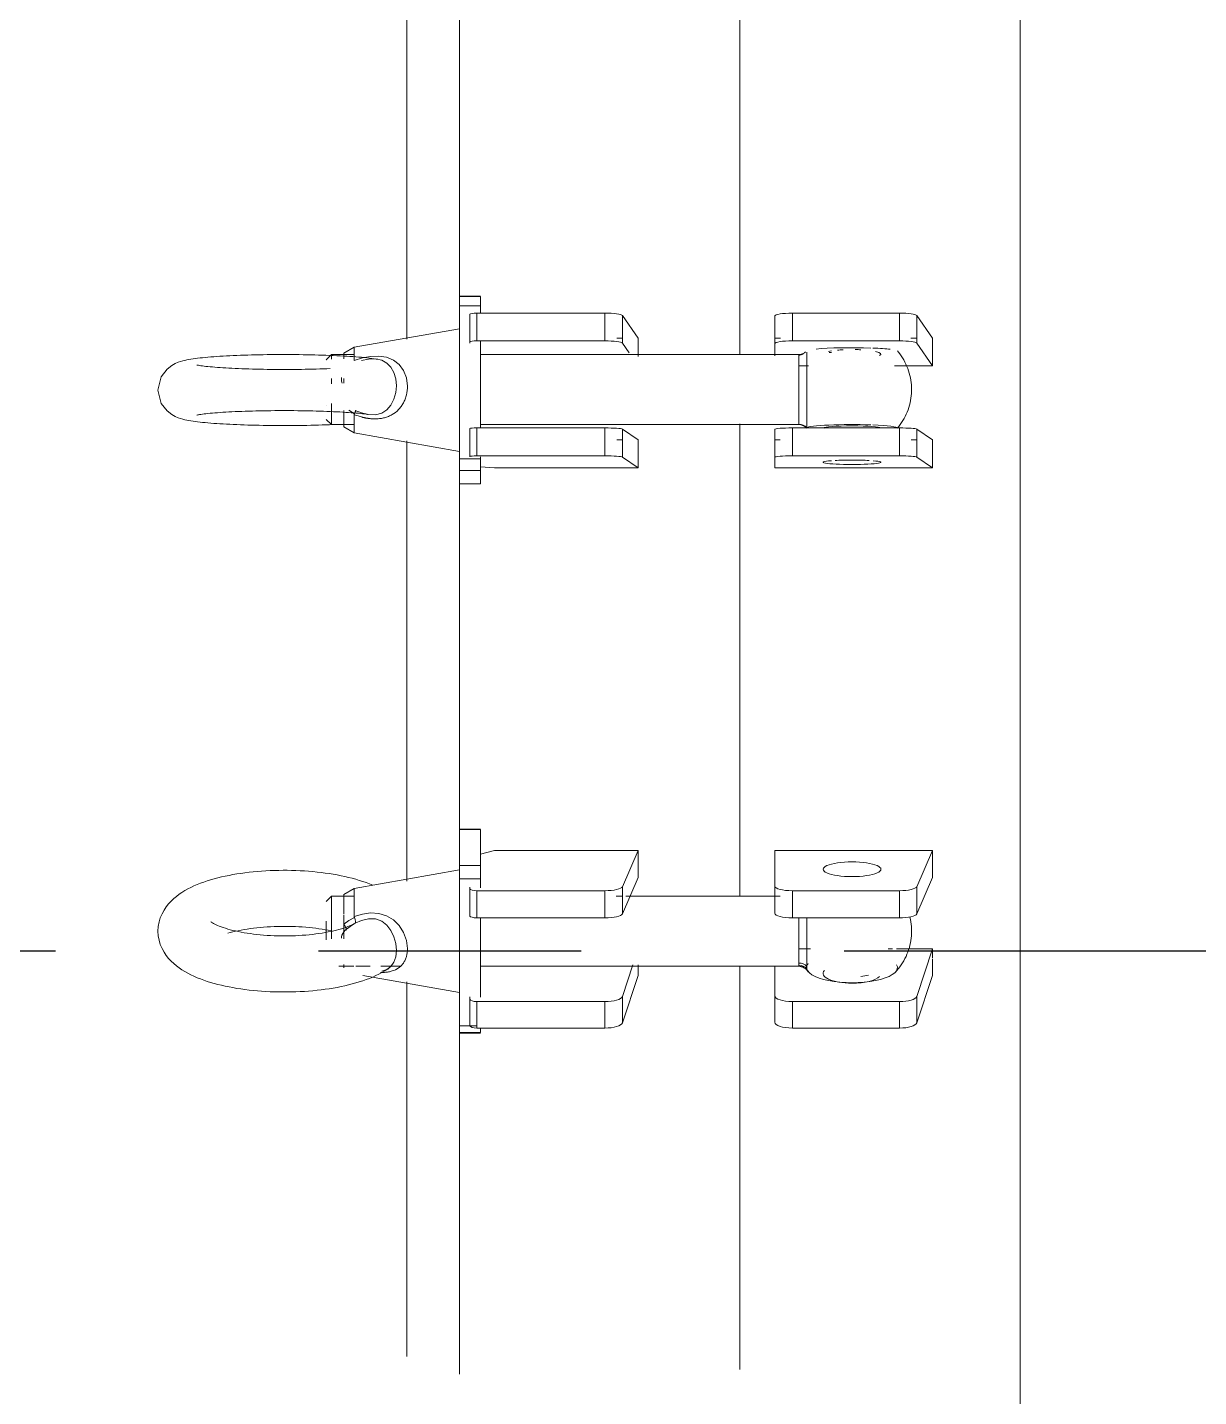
# Model space of a CAD drawing. Extents: x -181672 to 290600, y -29000 to 395522.
# Drawn here: x -6477.8 to -6143.7, y 37372.8 to 37763.5 of the extents above; entities that cross this region are included whole.
import ezdxf

# ---------------------------------------------------------------- set-up
doc = ezdxf.new("R2010")
doc.units = 0
doc.header["$LTSCALE"] = 10
doc.linetypes.add('XFM7P20PCW$0$XFA-CCL-100$0$CENTER', pattern=[2, 1.25, -0.25, 0.25, -0.25])
doc.layers.add('XFM7P20PCW$0$CCL', color=252, linetype='XFM7P20PCW$0$XFA-CCL-100$0$CENTER')
doc.layers.add('XFM7P20PCW$0$SH-TEXT', color=252, linetype='Continuous')
doc.layers.add('XFM7P20PCW$0$M-EQPM-2', color=252, linetype='Continuous', lineweight=9)
doc.layers.add('XFM7P20PCW$0$M-EQPM-3', color=252, linetype='Continuous', lineweight=9)
doc.styles.add('XFM7P20PCW$0$aa-txt', font='isocp.shx', dxfattribs={"bigfont": 'chineset'})
doc.dimstyles.new('XFM7P20PCW$0$adim-5', dxfattribs={"dimscale": 10, "dimtxt": 0.25, "dimasz": 0.25, "dimexe": 0.1, "dimexo": 0.5, "dimgap": 0.15, "dimtad": 0, "dimdec": 4, "dimlfac": 5, "dimdsep": 46, "dimtxsty": 'XFM7P20PCW$0$aa-txt', "dimcen": 2.5, "dimclrd": 3, "dimclre": 3, "dimclrt": 256, "dimadec": 0, "dimazin": 0, "dimtfac": 1, "dimtdec": 4, "dimtmove": 0, "dimatfit": 3, "dimfxl": 1, "dimtolj": 1, "dimtzin": 0, "dimarcsym": 0})

# ---------------------------------------------------------------- blocks, each defined once
blk = doc.blocks.new('XFM7P20PCW$0$A$C33a3deab')
at = {"layer": 'XFM7P20PCW$0$M-EQPM-2'}
for p, q in [((432.72, 1582.92), (427.43, 1552.92)), ((434.45, 1585.92), (432.72, 1582.92)), ((432.72, 1582.92), (436.46, 1582.92)), ((434.87, 1585.92), (434.45, 1585.92)), ((434.45, 1585.92), (436, 1585.92)), ((450.7, 1584.45), (451.73, 1582.88)), ((455.4, 1585.92), (450.76, 1585.92)), ((457.13, 1582.92), (451.96, 1582.92)), ((454.94, 1582.92), (456.11, 1582.92)), ((455.02, 1585.92), (455.4, 1585.92)), ((457.14, 1582.92), (455.4, 1585.92)), ((462.43, 1552.92), (457.14, 1582.92)), ((587.11, 1582.92), (581.82, 1552.92)), ((588.85, 1585.92), (587.11, 1582.92)), ((587.13, 1582.92), (595.15, 1582.92)), ((589.27, 1585.92), (588.85, 1585.92)), ((588.85, 1585.92), (594.4, 1585.92)), ((594.63, 1585.92), (597.38, 1585.92)), ((597.25, 1582.98), (597.08, 1582.65)), ((609.8, 1585.92), (608.87, 1585.92)), ((609.42, 1585.92), (609.8, 1585.92)), ((616.82, 1552.92), (611.96, 1580.5)), ((430.36, 1567.92), (312.73, 1567.92)), ((312.73, 1567.92), (430.36, 1567.92)), ((413.43, 1567.92), (341.81, 1567.92)), ((413.43, 1567.92), (341.82, 1567.92)), ((430.37, 1567.92), (413.98, 1567.92)), ((430.38, 1567.92), (413.99, 1567.92)), ((490, 1567.92), (459.44, 1567.92)), ((490, 1567.92), (459.44, 1567.92)), ((490, 1567.92), (459.44, 1567.92)), ((459.44, 1567.92), (490, 1567.92)), ((585.01, 1567.92), (490, 1567.92)), ((585.02, 1567.92), (490, 1567.92)), ((490, 1567.92), (585.03, 1567.92)), ((522.24, 1567.92), (490, 1567.92)), ((585.03, 1567.92), (523.28, 1567.92)), ((702.65, 1567.92), (613.83, 1567.92)), ((702.66, 1567.92), (613.84, 1567.92)), ((613.87, 1567.92), (720.74, 1567.92)), ((720.74, 1567.92), (613.87, 1567.92)), ((307.49, 1552.92), (435.17, 1552.92)), ((435.18, 1552.92), (307.51, 1552.92)), ((418.18, 1552.92), (418.18, 1546.92)), ((418.2, 1546.92), (418.2, 1552.92)), ((418.2, 1552.92), (421.96, 1552.92)), ((418.2, 1552.92), (420.85, 1552.92)), ((464.58, 1552.92), (420.85, 1552.92)), ((420.85, 1552.92), (420.85, 1546.92)), ((425.28, 1552.92), (422.53, 1552.92)), ((425.28, 1552.92), (435.19, 1552.92)), ((430.77, 1552.92), (443.6, 1552.92)), ((435.18, 1552.92), (431.23, 1552.92)), ((435.31, 1552.92), (436.6, 1552.92)), ((436.73, 1552.92), (438.7, 1552.92)), ((438.75, 1552.92), (440.83, 1552.92)), ((441.65, 1552.92), (443.76, 1552.92)), ((443.6, 1552.92), (449.24, 1552.92)), ((443.76, 1552.92), (449.14, 1552.92)), ((450.11, 1552.92), (454.71, 1552.92)), ((451.05, 1552.92), (458.62, 1552.92)), ((454.19, 1552.92), (490, 1552.92)), ((490, 1552.92), (454.19, 1552.92)), ((454.2, 1552.92), (469.01, 1552.92)), ((459.09, 1552.92), (455.06, 1552.92)), ((464.58, 1546.92), (464.58, 1552.92)), ((464.58, 1552.92), (467.89, 1552.92)), ((471.66, 1552.92), (467.89, 1552.92)), ((467.89, 1552.92), (467.89, 1546.92)), ((470.45, 1552.92), (469.01, 1552.92)), ((471.66, 1546.92), (471.66, 1552.92)), ((471.67, 1546.92), (471.67, 1552.92)), ((589.62, 1552.92), (490, 1552.92)), ((522.24, 1552.92), (490, 1552.92)), ((588.49, 1552.92), (523.28, 1552.92)), ((570.23, 1552.92), (570.23, 1546.92)), ((570.3, 1552.92), (570.36, 1552.92)), ((580.6, 1552.92), (570.36, 1552.92)), ((570.36, 1552.92), (570.36, 1546.92)), ((572.32, 1552.92), (571.01, 1552.92)), ((572.32, 1552.92), (589.61, 1552.92)), ((580.6, 1546.92), (580.6, 1552.92)), ((580.6, 1552.92), (584.37, 1552.92)), ((581.87, 1552.92), (583.99, 1552.92)), ((626.33, 1552.92), (584.37, 1552.92)), ((584.37, 1552.92), (584.37, 1546.92)), ((585, 1552.92), (594, 1552.92)), ((588.51, 1552.92), (585.81, 1552.92)), ((590.47, 1552.92), (594.4, 1552.92)), ((594.4, 1552.92), (605.17, 1552.92)), ((594.77, 1552.92), (597.05, 1552.92)), ((597.06, 1552.92), (599.45, 1552.92)), ((600.34, 1552.92), (602.49, 1552.92)), ((602.71, 1552.92), (606.74, 1552.92)), ((605.17, 1552.92), (611.56, 1552.92)), ((609.02, 1552.92), (614.28, 1552.92)), ((725.71, 1552.92), (609.03, 1552.92)), ((725.74, 1552.92), (609.05, 1552.92)), ((612.45, 1552.92), (609.69, 1552.92)), ((613.65, 1552.92), (612.48, 1552.92)), ((617.21, 1552.92), (614.28, 1552.92)), ((618.04, 1552.92), (628.28, 1552.92)), ((626.33, 1547.92), (626.33, 1552.92)), ((626.33, 1552.92), (628.28, 1552.92)), ((628.28, 1552.92), (628.28, 1546.92)), ((628.42, 1546.92), (628.42, 1552.92)), ((422.98, 1547.92), (430.88, 1547.92)), ((422.98, 1547.92), (422.98, 1511.4)), ((431.19, 1549.92), (423.29, 1549.92)), ((423.61, 1549.92), (423.29, 1549.92)), ((423.29, 1549.92), (431.19, 1549.92)), ((430.88, 1511.4), (430.88, 1547.92)), ((431.19, 1549.92), (431.51, 1549.92)), ((455.74, 1547.92), (463.71, 1547.92)), ((455.74, 1547.92), (455.74, 1511.4)), ((463.87, 1549.92), (455.89, 1549.92)), ((456.04, 1549.92), (455.89, 1549.92)), ((455.89, 1549.92), (463.87, 1549.92)), ((463.71, 1511.4), (463.71, 1547.92)), ((463.87, 1549.92), (464.02, 1549.92)), ((586.76, 1549.92), (587.27, 1549.92)), ((595.01, 1549.92), (587.27, 1549.92)), ((587.27, 1549.92), (595.01, 1549.92)), ((587.78, 1547.92), (595.52, 1547.92)), ((587.78, 1547.92), (587.78, 1511.4)), ((595.01, 1549.92), (594.5, 1549.92)), ((595.52, 1511.4), (595.52, 1547.92)), ((618.1, 1549.92), (618.77, 1549.92)), ((626.31, 1549.92), (618.77, 1549.92)), ((618.77, 1549.92), (626.31, 1549.92)), ((619.44, 1547.92), (626.98, 1547.92)), ((619.44, 1547.92), (619.44, 1511.4)), ((626.31, 1549.92), (625.64, 1549.92)), ((626.98, 1511.4), (626.98, 1547.92)), ((421.96, 1546.92), (418.2, 1546.92)), ((420.85, 1546.92), (418.2, 1546.92)), ((420.85, 1546.92), (422.98, 1546.92)), ((430.88, 1546.92), (455.74, 1546.92)), ((435.19, 1546.92), (431.51, 1546.92)), ((431.51, 1546.92), (435.19, 1546.92)), ((431.51, 1546.92), (434.04, 1546.92)), ((436.56, 1546.92), (435.31, 1546.92)), ((438.7, 1546.92), (436.73, 1546.92)), ((440.88, 1546.92), (438.79, 1546.92)), ((443.76, 1546.92), (441.64, 1546.92)), ((449.14, 1546.92), (443.76, 1546.92)), ((454.71, 1546.92), (450.11, 1546.92)), ((455.74, 1546.92), (454.18, 1546.92)), ((469.01, 1546.92), (464.02, 1546.92)), ((464.02, 1546.92), (466.83, 1546.92)), ((464.02, 1546.92), (466.83, 1546.92)), ((467.89, 1546.92), (464.58, 1546.92)), ((466.83, 1546.92), (467.13, 1542.92)), ((467.89, 1546.92), (471.66, 1546.92)), ((469.01, 1546.92), (470.45, 1546.92)), ((570.36, 1546.92), (570.3, 1546.92)), ((570.36, 1546.92), (580.6, 1546.92)), ((571.01, 1546.92), (572.32, 1546.92)), ((586.76, 1546.92), (572.32, 1546.92)), ((576.3, 1542.92), (577.32, 1546.92)), ((577.32, 1546.92), (585.06, 1546.92)), ((577.32, 1546.92), (586.76, 1546.92)), ((584.37, 1546.92), (580.6, 1546.92)), ((584.37, 1546.92), (586.92, 1546.92)), ((586.76, 1546.92), (585.06, 1546.92)), ((597.06, 1546.92), (595.49, 1546.92)), ((595.52, 1546.92), (618.13, 1546.92)), ((599.5, 1546.92), (597.1, 1546.92)), ((602.49, 1546.92), (600.34, 1546.92)), ((606.74, 1546.92), (602.71, 1546.92)), ((614.28, 1546.92), (609.02, 1546.92)), ((609.02, 1546.92), (613.27, 1546.92)), ((609.02, 1546.92), (618.1, 1546.92)), ((618.1, 1546.92), (613.27, 1546.92)), ((614.28, 1546.92), (617.21, 1546.92)), ((628.28, 1546.92), (626.98, 1546.92)), ((628.28, 1546.92), (627.64, 1546.92)), ((467.13, 1542.92), (467.13, 1501.92)), ((576.3, 1501.92), (576.3, 1542.92)), ((422.98, 1511.4), (430.88, 1511.4)), ((455.74, 1511.4), (463.71, 1511.4)), ((587.78, 1511.4), (595.52, 1511.4)), ((619.44, 1511.4), (626.98, 1511.4)), ((423.68, 1506.43), (430.1, 1501.92)), ((431.58, 1506.43), (423.68, 1506.43)), ((430.1, 1506.43), (430.1, 1508.06)), ((434.3, 1504.52), (431.58, 1506.43)), ((456.07, 1506.43), (459.16, 1501.92)), ((464.05, 1506.43), (456.07, 1506.43)), ((459.16, 1506.43), (459.16, 1508.06)), ((467.13, 1501.92), (464.05, 1506.43)), ((586.65, 1506.43), (576.3, 1501.92)), ((584.04, 1501.92), (594.38, 1506.43)), ((594.38, 1506.43), (586.65, 1506.43)), ((617.95, 1506.43), (608.9, 1503.42)), ((611.94, 1501.92), (625.49, 1506.43)), ((625.49, 1506.43), (617.95, 1506.43)), ((430.1, 1501.92), (435.31, 1501.92)), ((459.16, 1501.92), (467.13, 1501.92)), ((576.3, 1501.92), (584.04, 1501.92)), ((608.9, 1501.92), (611.94, 1501.92)), ((307.81, 1472.92), (434.8, 1472.92)), ((434.8, 1472.92), (307.81, 1472.92)), ((434.8, 1472.92), (341.8, 1472.92)), ((341.8, 1472.92), (434.8, 1472.92)), ((490, 1472.92), (454.6, 1472.92)), ((454.6, 1472.92), (490, 1472.92)), ((490, 1472.92), (454.6, 1472.92)), ((454.6, 1472.92), (490, 1472.92)), ((490, 1472.92), (557.92, 1472.92)), ((589.37, 1472.92), (490, 1472.92)), ((490, 1472.92), (589.37, 1472.92)), ((557.92, 1472.92), (490, 1472.92)), ((558.32, 1472.92), (589.37, 1472.92)), ((589.37, 1472.92), (558.32, 1472.92)), ((609.35, 1472.92), (724.42, 1472.92)), ((724.42, 1472.92), (609.35, 1472.92)), ((609.35, 1472.92), (724.42, 1472.92)), ((724.42, 1472.92), (609.35, 1472.92)), ((431.67, 1462.92), (423.77, 1462.92)), ((430.1, 1462.92), (423.77, 1462.92)), ((423.77, 1462.92), (431.67, 1462.92)), ((430.1, 1461.35), (430.1, 1462.92)), ((430.1, 1462.92), (434.81, 1462.92)), ((431.67, 1462.92), (435.17, 1462.92)), ((464.09, 1462.92), (456.12, 1462.92)), ((459.16, 1462.92), (456.12, 1462.92)), ((456.12, 1462.92), (464.09, 1462.92)), ((459.16, 1461.46), (459.16, 1462.92)), ((459.16, 1462.92), (467.13, 1462.92)), ((464.09, 1462.92), (467.13, 1462.92)), ((467.13, 1462.92), (467.13, 1417.92)), ((576.3, 1417.92), (576.3, 1462.92)), ((576.3, 1462.92), (584.04, 1462.92)), ((576.3, 1462.92), (586.51, 1462.92)), ((590.32, 1462.92), (584.04, 1462.92)), ((594.24, 1462.92), (586.51, 1462.92)), ((586.51, 1462.92), (594.24, 1462.92)), ((594.24, 1462.92), (590.4, 1462.92)), ((609.35, 1462.92), (611.94, 1462.92)), ((609.35, 1462.92), (617.77, 1462.92)), ((625.31, 1462.92), (611.94, 1462.92)), ((625.31, 1462.92), (617.77, 1462.92)), ((617.77, 1462.92), (625.31, 1462.92)), ((430.88, 1457.92), (422.98, 1457.92)), ((422.98, 1457.92), (422.98, 1427.4)), ((430.88, 1427.4), (430.88, 1457.92)), ((463.71, 1457.92), (455.74, 1457.92)), ((455.74, 1457.92), (455.74, 1427.4)), ((463.71, 1427.4), (463.71, 1457.92)), ((595.52, 1457.92), (587.78, 1457.92)), ((587.78, 1457.92), (587.78, 1427.4)), ((595.52, 1427.4), (595.52, 1457.92)), ((626.98, 1457.92), (619.44, 1457.92)), ((619.44, 1457.92), (619.44, 1427.4)), ((626.98, 1427.4), (626.98, 1457.92)), ((438, 1456.12), (438, 1453.38)), ((604.4, 1452.76), (604.4, 1456.12)), ((604.4, 1429.41), (604.4, 1430.6)), ((422.98, 1427.4), (430.88, 1427.4)), ((438, 1428.8), (438, 1417.92)), ((455.74, 1427.4), (463.71, 1427.4)), ((587.78, 1427.4), (595.52, 1427.4)), ((604.4, 1417.92), (604.4, 1428.21)), ((619.44, 1427.4), (626.98, 1427.4)), ((431.58, 1422.43), (423.68, 1422.43)), ((423.68, 1422.43), (430.1, 1417.92)), ((430.1, 1422.43), (430.1, 1424.16)), ((438, 1417.92), (431.58, 1422.43)), ((464.05, 1422.43), (456.07, 1422.43)), ((456.07, 1422.43), (459.16, 1417.92)), ((459.16, 1422.43), (459.16, 1424.06)), ((467.13, 1417.92), (464.05, 1422.43)), ((586.65, 1422.43), (576.3, 1417.92)), ((584.04, 1417.92), (594.38, 1422.43)), ((594.38, 1422.43), (586.65, 1422.43)), ((617.95, 1422.43), (604.4, 1417.92)), ((611.94, 1417.92), (625.49, 1422.43)), ((625.49, 1422.43), (617.95, 1422.43)), ((438, 1417.92), (430.1, 1417.92)), ((467.13, 1417.92), (459.16, 1417.92)), ((584.04, 1417.92), (576.3, 1417.92)), ((607.06, 1417.92), (604.4, 1417.92)), ((611.94, 1417.92), (607.33, 1417.92)), ((136.6, 1392.92), (490, 1392.92)), ((490, 1392.92), (161.42, 1392.92)), ((161.42, 1392.92), (490, 1392.92)), ((490, 1392.92), (341.8, 1392.92)), ((490, 1392.92), (557.92, 1392.92)), ((843.4, 1392.92), (490, 1392.92)), ((490, 1392.92), (818.58, 1392.92)), ((818.58, 1392.92), (490, 1392.92)), ((558.32, 1392.92), (842.58, 1392.92))]:
    blk.add_line(p, q, dxfattribs=at)
at = {"layer": 'XFM7P20PCW$0$M-EQPM-2', "flags": 128}
for points in [[(444.93, 1638.92), (441.11, 1637.98), (438.95, 1636.33), (437.9, 1634.98), (437.35, 1633.97), (437.01, 1633.17), (436.78, 1632.49), (436.6, 1631.87), (436.46, 1631.29), (436.34, 1630.71), (436.22, 1630.13), (436.12, 1629.53), (436.03, 1628.91), (435.94, 1628.27), (435.85, 1627.61), (435.77, 1626.91), (435.7, 1626.19), (435.62, 1625.44), (435.55, 1624.66), (435.49, 1623.85), (435.42, 1623.02), (435.36, 1622.15), (435.3, 1621.26), (435.25, 1620.35), (435.2, 1619.41), (435.15, 1618.44), (435.1, 1617.45), (435.06, 1616.44), (435.02, 1615.41), (434.98, 1614.37), (434.95, 1613.3), (434.92, 1612.22), (434.89, 1611.13), (434.87, 1610.03), (434.85, 1608.91), (434.83, 1607.79), (434.82, 1606.65), (434.81, 1605.52), (434.8, 1604.37), (434.8, 1603.23), (434.8, 1602.09), (434.8, 1600.94), (434.81, 1599.8), (434.82, 1598.67), (434.84, 1597.54), (434.86, 1596.42), (434.88, 1595.31), (434.9, 1594.21), (434.93, 1593.12), (434.96, 1592.05), (435, 1590.99), (435.04, 1589.95), (435.08, 1588.93), (435.12, 1587.93), (435.17, 1586.96), (435.22, 1586), (435.27, 1585.07), (435.33, 1584.17), (435.39, 1583.29), (435.45, 1582.44), (435.52, 1581.61), (435.59, 1580.82), (435.66, 1580.05), (435.73, 1579.32), (435.81, 1578.61), (435.89, 1577.93), (435.98, 1577.27), (436.07, 1576.64), (436.14, 1576.18)], [(444.93, 1638.92), (448.74, 1637.98), (450.9, 1636.33), (451.95, 1634.98), (452.5, 1633.97), (452.84, 1633.17), (453.07, 1632.49), (453.25, 1631.87), (453.39, 1631.29), (453.52, 1630.71), (453.63, 1630.13), (453.73, 1629.53), (453.83, 1628.91), (453.91, 1628.27), (454, 1627.61), (454.08, 1626.91), (454.16, 1626.19), (454.23, 1625.44), (454.3, 1624.66), (454.37, 1623.85), (454.43, 1623.02), (454.49, 1622.15), (454.55, 1621.26), (454.61, 1620.35), (454.66, 1619.41), (454.71, 1618.44), (454.75, 1617.45), (454.8, 1616.44), (454.84, 1615.41), (454.87, 1614.37), (454.91, 1613.3), (454.94, 1612.22), (454.96, 1611.13), (454.99, 1610.03), (455.01, 1608.91), (455.02, 1607.79), (455.04, 1606.65), (455.05, 1605.52), (455.05, 1604.37), (455.05, 1603.23), (455.05, 1602.09), (455.05, 1600.94), (455.04, 1599.8), (455.03, 1598.67), (455.02, 1597.54), (455, 1596.42), (454.98, 1595.31), (454.95, 1594.21), (454.92, 1593.12), (454.89, 1592.05), (454.86, 1590.99), (454.82, 1589.95), (454.78, 1588.93)], [(599.32, 1638.92), (598, 1638.84), (596.71, 1638.61), (595.49, 1638.25), (594.35, 1637.77), (593.32, 1637.2), (592.37, 1636.57), (591.52, 1635.9), (590.75, 1635.18), (590.05, 1634.44), (589.4, 1633.67), (588.81, 1632.89), (588.27, 1632.08), (587.76, 1631.25), (587.29, 1630.41), (586.85, 1629.54), (586.44, 1628.66), (586.05, 1627.75), (585.68, 1626.82), (585.33, 1625.87), (585, 1624.9), (584.69, 1623.91), (584.4, 1622.89), (584.12, 1621.86), (583.87, 1620.8), (583.63, 1619.73), (583.4, 1618.64), (583.19, 1617.53), (583, 1616.4), (582.83, 1615.26), (582.67, 1614.1), (582.52, 1612.93), (582.4, 1611.75), (582.29, 1610.55), (582.19, 1609.35), (582.11, 1608.14), (582.05, 1606.92), (582.01, 1605.7), (581.98, 1604.48), (581.96, 1603.25), (581.97, 1602.03), (581.99, 1600.8), (582.03, 1599.58), (582.08, 1598.36), (582.15, 1597.14), (582.23, 1595.94), (582.34, 1594.74), (582.45, 1593.55), (582.59, 1592.37), (582.74, 1591.21), (582.91, 1590.06), (583.09, 1588.92), (583.29, 1587.8), (583.5, 1586.7), (583.73, 1585.62), (583.98, 1584.55), (584.25, 1583.51), (584.53, 1582.48), (584.83, 1581.48), (585.15, 1580.49), (585.49, 1579.53), (585.84, 1578.59), (586.22, 1577.67)], [(599.32, 1638.92), (600.65, 1638.84), (601.94, 1638.61), (603.16, 1638.25), (604.29, 1637.77), (605.33, 1637.2), (606.27, 1636.57), (607.13, 1635.9), (607.9, 1635.18), (608.6, 1634.44), (609.24, 1633.67), (609.83, 1632.89), (610.38, 1632.08), (610.88, 1631.25), (611.35, 1630.41), (611.8, 1629.54), (612.21, 1628.66), (612.6, 1627.75), (612.97, 1626.82), (613.32, 1625.87), (613.65, 1624.9), (613.96, 1623.91), (614.25, 1622.89), (614.52, 1621.86), (614.78, 1620.8), (615.02, 1619.73), (615.25, 1618.64), (615.45, 1617.53), (615.65, 1616.4), (615.82, 1615.26), (615.98, 1614.1), (616.12, 1612.93), (616.25, 1611.75), (616.36, 1610.55), (616.46, 1609.35), (616.53, 1608.14), (616.6, 1606.92), (616.64, 1605.7), (616.67, 1604.48), (616.68, 1603.25), (616.68, 1602.03), (616.66, 1600.8), (616.62, 1599.58), (616.57, 1598.36), (616.5, 1597.14), (616.41, 1595.94), (616.31, 1594.74), (616.19, 1593.55), (616.06, 1592.37), (615.91, 1591.21), (615.74, 1590.06), (615.56, 1588.92), (615.36, 1587.8), (615.14, 1586.7), (614.91, 1585.62), (614.66, 1584.55), (614.4, 1583.51), (614.12, 1582.48), (613.82, 1581.48), (613.5, 1580.49), (613.16, 1579.53), (612.8, 1578.59), (612.43, 1577.67), (612.02, 1576.78), (611.6, 1575.9), (611.14, 1575.04), (610.66, 1574.21), (610.13, 1573.39), (609.91, 1573.06)], [(437.78, 1627.79), (437.79, 1627.73), (437.83, 1627.58), (437.87, 1627.35), (437.92, 1627.04), (437.98, 1626.68), (438.04, 1626.25), (438.1, 1625.78), (438.17, 1625.25), (438.23, 1624.68), (438.29, 1624.06), (438.35, 1623.41), (438.41, 1622.71), (438.46, 1621.98), (438.52, 1621.21), (438.57, 1620.41), (438.62, 1619.58), (438.67, 1618.72), (438.72, 1617.83), (438.76, 1616.91), (438.8, 1615.97), (438.84, 1615.01), (438.88, 1614.02), (438.91, 1613.02), (438.94, 1612), (438.96, 1610.96), (438.99, 1609.91), (439, 1608.85), (439.02, 1607.78), (439.03, 1606.7), (439.04, 1605.61), (439.05, 1604.52), (439.05, 1603.42), (439.05, 1602.33), (439.05, 1601.23), (439.04, 1600.14), (439.03, 1599.05), (439.02, 1597.97), (439, 1596.9), (438.98, 1595.84), (438.96, 1594.79), (438.93, 1593.75), (438.9, 1592.73), (438.87, 1591.73), (438.84, 1590.75), (438.8, 1589.79)], [(452.07, 1627.79), (452.06, 1627.73), (452.03, 1627.58), (451.98, 1627.35), (451.93, 1627.04), (451.87, 1626.68), (451.81, 1626.25), (451.75, 1625.78), (451.69, 1625.25), (451.63, 1624.68), (451.57, 1624.06), (451.51, 1623.41), (451.45, 1622.71), (451.39, 1621.98), (451.33, 1621.21), (451.28, 1620.41), (451.23, 1619.58), (451.18, 1618.72), (451.14, 1617.83), (451.09, 1616.91), (451.05, 1615.97), (451.01, 1615.01), (450.98, 1614.02), (450.95, 1613.02), (450.92, 1612), (450.89, 1610.96), (450.87, 1609.91), (450.85, 1608.85), (450.83, 1607.78), (450.82, 1606.7), (450.81, 1605.61), (450.8, 1604.52), (450.8, 1603.42), (450.8, 1602.33), (450.8, 1601.23), (450.81, 1600.14), (450.82, 1599.05), (450.83, 1597.97), (450.85, 1596.9), (450.87, 1595.84), (450.89, 1594.79), (450.92, 1593.75), (450.95, 1592.73), (450.98, 1591.73), (451.02, 1590.75), (451.05, 1589.79), (451.1, 1588.85), (451.14, 1587.94), (451.19, 1587.05), (451.23, 1586.19), (451.29, 1585.36), (451.34, 1584.56), (451.39, 1583.8), (451.45, 1583.07), (451.51, 1582.38), (451.57, 1581.72), (451.63, 1581.11), (451.69, 1580.54), (451.76, 1580.02), (451.82, 1579.55), (451.88, 1579.13), (451.89, 1579.05)], [(596.63, 1623.82), (596.66, 1623.79), (596.73, 1623.7), (596.84, 1623.55), (596.98, 1623.34), (597.14, 1623.06), (597.31, 1622.73), (597.5, 1622.35), (597.7, 1621.91), (597.9, 1621.42), (598.11, 1620.89), (598.31, 1620.31), (598.52, 1619.69), (598.72, 1619.03), (598.91, 1618.33), (599.1, 1617.59), (599.28, 1616.82), (599.45, 1616.02), (599.61, 1615.2), (599.77, 1614.34), (599.91, 1613.46), (600.04, 1612.56), (600.16, 1611.64), (600.27, 1610.7), (600.37, 1609.74), (600.45, 1608.77), (600.53, 1607.79), (600.58, 1606.79), (600.63, 1605.79), (600.66, 1604.78), (600.68, 1603.77), (600.68, 1602.76), (600.67, 1601.75), (600.65, 1600.74), (600.62, 1599.73), (600.57, 1598.73), (600.5, 1597.74), (600.43, 1596.76), (600.34, 1595.8), (600.24, 1594.84), (600.13, 1593.91), (600, 1592.99), (599.87, 1592.1), (599.72, 1591.23), (599.56, 1590.38), (599.4, 1589.56), (599.22, 1588.77), (599.04, 1588.01), (598.85, 1587.29), (598.65, 1586.6), (598.45, 1585.95), (598.25, 1585.35), (598.04, 1584.78), (597.84, 1584.26), (597.64, 1583.79), (597.44, 1583.37), (597.26, 1583), (597.25, 1582.98)], [(599.93, 1619.03), (599.74, 1618.33), (599.55, 1617.59), (599.37, 1616.82), (599.2, 1616.02), (599.03, 1615.2), (598.88, 1614.34), (598.74, 1613.46), (598.6, 1612.56), (598.48, 1611.64), (598.37, 1610.7), (598.28, 1609.74), (598.19, 1608.77), (598.12, 1607.79), (598.06, 1606.79), (598.02, 1605.79), (597.99, 1604.78), (597.97, 1603.77), (597.96, 1602.76), (597.97, 1601.75), (598, 1600.74), (598.03, 1599.73), (598.08, 1598.73), (598.14, 1597.74), (598.22, 1596.76), (598.31, 1595.8), (598.41, 1594.84), (598.52, 1593.91), (598.64, 1592.99), (598.78, 1592.1), (598.93, 1591.23), (599.08, 1590.38), (599.25, 1589.56)], [(442.98, 1586.41), (442.44, 1586.52), (441.88, 1586.58), (441.31, 1586.56)], [(601.33, 1586.58), (600.9, 1586.56), (600.44, 1586.45), (599.97, 1586.23), (599.51, 1585.9), (599.07, 1585.48)], [(443.8, 1567.72), (441.45, 1568.02), (439.36, 1568.84), (437.65, 1570.11), (436.38, 1571.76), (435.59, 1573.73), (435.26, 1575.93), (435.34, 1578.27), (435.77, 1580.62), (436.46, 1582.92)], [(443.68, 1570.91), (445.67, 1571.09), (447.55, 1571.6), (449.2, 1572.45), (450.54, 1573.61), (451.49, 1575.1), (451.96, 1576.91), (451.91, 1578.89), (451.47, 1580.82), (450.8, 1582.65)], [(604.3, 1567.72), (601.99, 1568.02), (599.74, 1568.84), (597.73, 1570.11), (596.1, 1571.76), (594.92, 1573.73), (594.27, 1575.93), (594.13, 1578.27), (594.46, 1580.62), (595.15, 1582.92)], [(595.42, 1582.88), (596.3, 1584.45), (597.38, 1585.92)], [(597.08, 1582.65), (596.3, 1580.82), (595.83, 1578.89), (595.85, 1576.91), (596.48, 1575.1), (597.64, 1573.61), (599.17, 1572.45), (600.96, 1571.6), (602.89, 1571.08), (604.83, 1570.91)], [(599.07, 1585.48), (597.96, 1584.13), (597.25, 1582.98)], [(436.54, 1580.82), (436.14, 1578.89), (436.06, 1576.91), (436.42, 1575.1), (437.21, 1573.61), (438.4, 1572.45), (439.92, 1571.6), (441.72, 1571.08), (443.68, 1570.91)], [(604.83, 1570.91), (606.63, 1571.09), (608.17, 1571.6), (609.38, 1572.45), (610.23, 1573.61), (610.73, 1575.1)]]:
    blk.add_lwpolyline(points, dxfattribs=at)
at = {"layer": 'XFM7P20PCW$0$M-EQPM-2', "extrusion": (0, 0, -1)}
for centre, major_axis, ratio, start_param, end_param in [((423.29, 1547.92), (0, 2), 0.158281, 4.712389, 6.283185), ((431.19, 1547.92), (0, 2), 0.158281, 4.712389, 6.283185), ((455.89, 1547.92), (0, 2), 0.075973, 4.712389, 6.283185), ((463.87, 1547.92), (0, 2), 0.075973, 4.712389, 6.283185), ((587.27, 1547.92), (0, 2), 0.255084, 0, 1.570796), ((595.01, 1547.92), (0, 2), 0.255084, 0, 1.570796), ((618.77, 1547.92), (0, 2), 0.334277, 0, 1.570796), ((626.31, 1547.92), (0, 2), 0.334277, 0, 1.570796), ((423.77, 1511.4), (0, 5), 0.158281, 3.25225, 4.712389), ((431.67, 1511.4), (0, 5), 0.158281, 3.25225, 4.712389), ((456.12, 1511.4), (0, 5), 0.075973, 3.25225, 4.712389), ((464.09, 1511.4), (0, 5), 0.075973, 3.25225, 4.712389), ((586.51, 1511.4), (0, 5), 0.255084, 1.570796, 3.030935), ((594.24, 1511.4), (0, 5), 0.255084, 1.570796, 3.011315), ((617.77, 1511.4), (0, 5), 0.334277, 1.570796, 3.030935), ((625.31, 1511.4), (0, 5), 0.334277, 1.570796, 3.030935), ((423.77, 1457.92), (0, 5), 0.158281, 4.712389, 6.283185), ((431.67, 1457.92), (0, 5), 0.158281, 4.712389, 6.283185), ((456.12, 1457.92), (0, 5), 0.075973, 4.712389, 6.283185), ((464.09, 1457.92), (0, 5), 0.075973, 4.712389, 6.283185), ((586.51, 1457.92), (0, 5), 0.255084, 0, 1.570796), ((594.24, 1457.92), (0, 5), 0.255084, 0, 1.570796), ((617.77, 1457.92), (0, 5), 0.334277, 0, 1.570796), ((625.31, 1457.92), (0, 5), 0.334277, 0, 1.570796), ((465.54, 1440.92), (0, 8.25), 0.075973, 5.505004, 7.853982), ((581.66, 1440.92), (0, 8.25), 0.255084, 4.712389, 7.853982), ((611.42, 1440.92), (0, 8.25), 0.334277, 5.969026, 7.853982), ((434.67, 1440.92), (0, 8.25), 0.158281, 5.505004, 5.654867), ((465.54, 1440.92), (0, 8.25), 0.075973, 4.712389, 5.340708), ((434.67, 1440.92), (0, 8.25), 0.158281, 5.026548, 5.235794), ((434.67, 1440.92), (0, 8.25), 0.158281, 4.39823, 4.600875), ((465.54, 1440.92), (0, 8.25), 0.075973, 4.08407, 4.712389), ((465.54, 1440.92), (0, 8.25), 0.075973, 1.570796, 3.895459), ((581.66, 1440.92), (0, 8.25), 0.255084, 1.570796, 4.712389), ((611.42, 1440.92), (0, 8.25), 0.334277, 1.570796, 2.827433), ((434.67, 1440.92), (0, 8.25), 0.158281, 2.827433, 3.769911), ((423.77, 1427.4), (0, 5), 0.158281, 3.25225, 4.712389), ((431.67, 1427.4), (0, 5), 0.158281, 3.25225, 4.712389), ((456.12, 1427.4), (0, 5), 0.075973, 3.25225, 4.712389), ((464.09, 1427.4), (0, 5), 0.075973, 3.25225, 4.712389), ((586.51, 1427.4), (0, 5), 0.255084, 1.570796, 3.030935), ((594.24, 1427.4), (0, 5), 0.255084, 1.570796, 3.011315), ((617.77, 1427.4), (0, 5), 0.334277, 1.570796, 3.030935), ((625.31, 1427.4), (0, 5), 0.334277, 1.570796, 3.030935)]:
    blk.add_ellipse(centre, major_axis=major_axis, ratio=ratio, start_param=start_param, end_param=end_param, dxfattribs=at)
at = {"layer": 'XFM7P20PCW$0$M-EQPM-2'}
for points, knots in [([(441.61, 1585.92), (441.88, 1585.92), (442.29, 1585.92), (442.73, 1585.92), (442.9, 1585.92), (442.93, 1585.92)], [-1, -1, -1, -1, -0.8333333, -0.75, -0.7335358, -0.7335358, -0.7335358, -0.7335358]), ([(451.96, 1582.92), (452.04, 1582.67), (452.2, 1582.18), (452.4, 1581.52), (452.55, 1581.04), (452.65, 1580.69), (452.72, 1580.44), (452.78, 1580.22), (452.84, 1579.97), (452.89, 1579.71), (452.93, 1579.49), (452.95, 1579.32), (452.97, 1579.23), (452.99, 1579.12), (453.01, 1578.99), (453.04, 1578.78), (453.07, 1578.52), (453.1, 1578.22), (453.13, 1577.81), (453.16, 1577.29), (453.16, 1576.46), (453.07, 1575.45), (452.84, 1574.27), (452.47, 1573.15), (451.79, 1571.76), (450.84, 1570.55), (449.64, 1569.54), (448.62, 1568.9), (447.5, 1568.39), (445.91, 1567.88), (444.65, 1567.72), (443.8, 1567.72)], [0, 0, 0, 0, 0.015625, 0.03125, 0.046875, 0.054688, 0.0625, 0.070312, 0.078125, 0.09375, 0.109375, 0.117188, 0.121094, 0.125, 0.132812, 0.140625, 0.15625, 0.171875, 0.1875, 0.21875, 0.25, 0.3125, 0.375, 0.4375, 0.5, 0.625, 0.6875, 0.75, 0.8125, 0.875, 1, 1, 1, 1]), ([(450.76, 1582.57), (450.76, 1582.57), (450.77, 1582.56), (450.8, 1582.55), (450.87, 1582.55), (450.98, 1582.58), (451.12, 1582.63), (451.29, 1582.69), (451.5, 1582.77), (451.65, 1582.84), (451.73, 1582.88)], [0.2105273, 0.2105273, 0.2105273, 0.2105273, 0.2222222, 0.3333333, 0.4444444, 0.5555556, 0.6666667, 0.7777778, 0.8888889, 1, 1, 1, 1]), ([(450.8, 1582.65), (450.78, 1582.63), (450.76, 1582.6), (450.76, 1582.58), (450.76, 1582.57)], [0, 0, 0, 0, 0.1111111, 0.2030038, 0.2030038, 0.2030038, 0.2030038]), ([(597.08, 1582.65), (597.06, 1582.63), (597.02, 1582.59), (596.93, 1582.56), (596.8, 1582.55), (596.64, 1582.55), (596.45, 1582.58), (596.23, 1582.63), (595.9, 1582.71), (595.62, 1582.81), (595.42, 1582.88)], [0, 0, 0, 0, 0.111111, 0.222222, 0.333333, 0.444444, 0.555556, 0.666667, 0.777778, 1, 1, 1, 1]), ([(597.38, 1585.92), (597.54, 1585.8), (597.76, 1585.64), (598.05, 1585.46), (598.25, 1585.36), (598.43, 1585.28), (598.59, 1585.22), (598.73, 1585.2), (598.85, 1585.2), (598.94, 1585.22), (598.98, 1585.25), (598.99, 1585.27)], [0, 0, 0, 0, 0.1666667, 0.25, 0.3333333, 0.4166667, 0.5, 0.5833333, 0.6666667, 0.75, 0.8053742, 0.8053742, 0.8053742, 0.8053742]), ([(598.99, 1585.27), (599, 1585.27), (599.04, 1585.33), (599.07, 1585.4), (599.07, 1585.48)], [0.8054092, 0.8054092, 0.8054092, 0.8054092, 0.8333333, 1, 1, 1, 1]), ([(600.32, 1585.92), (600.6, 1585.92), (601.01, 1585.92), (601.41, 1585.92), (601.54, 1585.92)], [-1, -1, -1, -1, -0.8333333, -0.7575708, -0.7575708, -0.7575708, -0.7575708]), ([(611.13, 1575.46), (611.13, 1575.06), (611.11, 1574.27), (610.97, 1573.15), (610.63, 1571.76), (610.05, 1570.55), (609.22, 1569.54), (608.46, 1568.9), (607.58, 1568.39), (606.24, 1567.88), (605.11, 1567.72), (604.3, 1567.72)], [0.3125, 0.3125, 0.3125, 0.3125, 0.375, 0.4375, 0.5, 0.625, 0.6875, 0.75, 0.8125, 0.875, 1, 1, 1, 1])]:
    blk.add_open_spline(points, degree=3, knots=knots, dxfattribs=at)
for points in [[(451.73, 1582.88), (451.76, 1582.89), (451.84, 1582.91), (451.92, 1582.92), (451.96, 1582.92)], [(595.15, 1582.92), (595.2, 1582.92), (595.29, 1582.91), (595.38, 1582.89), (595.42, 1582.88)], [(597.38, 1585.92), (597.7, 1585.92), (598.35, 1585.92), (599.32, 1585.92), (599.99, 1585.92), (600.32, 1585.92)]]:
    blk.add_open_spline(points, degree=3, dxfattribs=at)
at = {"layer": 'XFM7P20PCW$0$M-EQPM-3'}
for p, q in [((436.3, 1590.92), (434.8, 1589.42)), ((436.54, 1590.92), (436.53, 1590.92)), ((449.26, 1590.92), (449.22, 1590.92)), ((454.8, 1589.42), (453.3, 1590.92)), ((590.85, 1590.92), (589.35, 1589.42)), ((600.9, 1590.92), (596.51, 1590.92)), ((601.76, 1590.92), (596.51, 1590.92)), ((434.8, 1589.42), (434.8, 1582.92)), ((434.81, 1589.42), (436.16, 1589.42)), ((441.67, 1589.42), (442.84, 1589.42)), ((443.15, 1589.42), (441.97, 1589.42)), ((454.79, 1589.42), (448.76, 1589.42)), ((454.8, 1582.92), (454.8, 1589.42)), ((589.35, 1589.42), (589.35, 1582.92)), ((589.35, 1589.42), (601.53, 1589.42)), ((597.17, 1589.42), (600.77, 1589.42)), ((609.35, 1583.04), (609.35, 1587.29)), ((609.35, 1578.4), (609.35, 1582.46)), ((609.35, 1569.75), (609.35, 1575.34)), ((434.8, 1546.92), (434.8, 1456.12)), ((454.8, 1456.12), (454.8, 1546.92)), ((609.35, 1456.12), (609.35, 1546.92)), ((589.35, 1508.25), (589.35, 1506.43)), ((589.35, 1505.47), (589.35, 1461.46)), ((443.96, 1453.84), (434.13, 1453.84)), ((434.8, 1456.12), (444.04, 1456.12)), ((445.56, 1456.12), (435.65, 1456.12)), ((436.09, 1453.84), (445.64, 1453.84)), ((449.26, 1453.84), (443.96, 1453.84)), ((444.04, 1456.12), (454.65, 1456.12)), ((450.07, 1456.12), (445.56, 1456.12)), ((445.64, 1453.84), (455.84, 1453.84)), ((455.69, 1453.84), (450.1, 1453.84)), ((453.52, 1456.12), (450.18, 1456.12)), ((454.65, 1456.12), (454.8, 1456.12)), ((603.05, 1453.84), (595.5, 1453.84)), ((595.52, 1456.12), (602.69, 1456.12)), ((595.66, 1453.84), (609.37, 1453.84)), ((608.42, 1456.12), (596.01, 1456.12)), ((602.69, 1456.12), (609.35, 1456.12)), ((610.07, 1453.84), (603.05, 1453.84))]:
    blk.add_line(p, q, dxfattribs=at)
at = {"layer": 'XFM7P20PCW$0$M-EQPM-3', "flags": 128}
for points in [[(434.8, 1456.12), (434.75, 1455.57), (434.59, 1455.02), (434.33, 1454.52), (434.06, 1454.15)], [(454.8, 1456.12), (454.85, 1455.57), (455.01, 1455.02), (455.26, 1454.52), (455.53, 1454.15), (455.83, 1453.85)], [(609.35, 1456.12), (609.35, 1456), (609.36, 1455.88), (609.37, 1455.76), (609.39, 1455.64), (609.41, 1455.52), (609.44, 1455.41), (609.47, 1455.29), (609.5, 1455.18), (609.54, 1455.06), (609.59, 1454.95), (609.64, 1454.84), (609.69, 1454.74), (609.75, 1454.63), (609.81, 1454.53), (609.88, 1454.43), (609.95, 1454.33), (610.02, 1454.23), (610.1, 1454.14), (610.18, 1454.05), (610.26, 1453.97), (610.35, 1453.89), (610.4, 1453.84)], [(610.4, 1453.84), (610.91, 1453.39), (611.02, 1453.28)], [(444.8, 1423.92), (444.12, 1423.94), (443.44, 1423.98), (442.76, 1424.04), (442.09, 1424.14), (441.42, 1424.26), (440.76, 1424.41), (440.1, 1424.58), (439.45, 1424.78), (438.81, 1425.01), (438.18, 1425.26), (437.56, 1425.54), (436.95, 1425.84), (436.35, 1426.17), (435.77, 1426.52), (435.2, 1426.89), (434.64, 1427.29), (434.11, 1427.7), (433.76, 1427.99)], [(455.83, 1427.99), (455.3, 1427.56), (454.76, 1427.15), (454.2, 1426.76), (453.63, 1426.4), (453.04, 1426.05), (452.44, 1425.74), (451.83, 1425.44), (451.2, 1425.17), (450.57, 1424.93), (449.92, 1424.71), (449.27, 1424.52), (448.61, 1424.36), (447.95, 1424.22), (447.28, 1424.1), (446.6, 1424.02), (445.92, 1423.96), (445.24, 1423.93), (444.8, 1423.92)], [(611.03, 1428.56), (610.52, 1428.11), (610, 1427.67), (609.46, 1427.26), (608.91, 1426.86), (608.34, 1426.49), (607.75, 1426.14), (607.16, 1425.82), (606.55, 1425.52), (605.92, 1425.24), (605.29, 1424.99), (604.65, 1424.77), (604, 1424.57), (603.34, 1424.4), (602.68, 1424.25), (602.01, 1424.13), (601.34, 1424.04), (600.66, 1423.97), (599.98, 1423.93), (599.35, 1423.92)], [(599.35, 1423.92), (598.67, 1423.94), (597.99, 1423.98), (597.32, 1424.04), (596.64, 1424.14), (595.97, 1424.26), (595.31, 1424.41)]]:
    blk.add_lwpolyline(points, dxfattribs=at)
at = {"layer": 'XFM7P20PCW$0$M-EQPM-3', "extrusion": (0, 0, -1)}
for centre, major_axis, ratio, start_param, end_param in [((431.8, 1456.12), (0, 3), 0.999817, 1.570796, 2.002402), ((431.99, 1456.12), (0, 3), 0.985379, 1.570796, 2.002402), ((457.61, 1456.12), (0, 3), 0.985379, 3.849177, 4.712389), ((455.77, 1440.92), (0, 12.96), 0.075973, 4.289278, 6.202087), ((457.79, 1456.12), (0, 3), 0.999817, 3.849177, 4.712389), ((611.14, 1456.12), (0, 3), 0.906446, 3.849177, 4.712389), ((609.72, 1440.92), (0, 12.96), 0.334277, 6.010806, 6.202087), ((609.72, 1440.92), (0, 12.96), 0.334277, 0.081098, 3.332874), ((611.96, 1456.12), (0, 3), 0.969974, 3.849177, 4.712389), ((433.83, 1440.92), (0, 12.96), 0.075973, 4.289278, 5.628244), ((433.83, 1440.92), (0, 8.05), 0.075973, 0.628319, 0.753362), ((455.77, 1440.92), (0, 8.05), 0.075973, 3.141593, 6.283185), ((609.72, 1440.92), (0, 8.05), 0.334277, 1.884956, 2.199115), ((433.83, 1440.92), (0, 12.96), 0.075973, 3.715435, 4.233858), ((455.77, 1440.92), (0, 12.96), 0.075973, 3.141593, 4.23386)]:
    blk.add_ellipse(centre, major_axis=major_axis, ratio=ratio, start_param=start_param, end_param=end_param, dxfattribs=at)
at = {"layer": 'XFM7P20PCW$0$M-EQPM-3'}
blk.add_open_spline([(609.37, 1453.84), (609.48, 1453.87), (609.72, 1453.9), (609.95, 1453.87), (610.07, 1453.84)], degree=3, dxfattribs=at)
blk = doc.blocks.new('XFM7P20PCW$0$A$Cd4ff1465')
at = {"layer": 'XFM7P20PCW$0$CCL'}
blk.add_line((270.032, 141.417), (270.032, 0), dxfattribs=at)
at = {"layer": 'XFM7P20PCW$0$SH-TEXT', "annotation_type": 0, "has_hookline": 1, "hookline_direction": 0}
blk.add_leader([(217.65, 78.949), (225.926, 67.751), (228.426, 67.751)], dimstyle='XFM7P20PCW$0$adim-5', dxfattribs=at)
at = {"layer": 'XFM7P20PCW$0$SH-TEXT', "annotation_type": 0, "has_hookline": 1, "hookline_direction": 0, "horizontal_direction": (-1, 0, 0)}
blk.add_leader([(309.708, 78.949), (301.433, 67.751), (298.933, 67.751)], dimstyle='XFM7P20PCW$0$adim-5', dxfattribs=at)
blk = doc.blocks.new('XFM7P20PCW')
at = {"xscale": 30, "yscale": 30, "zscale": 30, "rotation": 90}
blk.add_blockref('XFM7P20PCW$0$A$Cd4ff1465', (-4402.30053, 29399.02815), dxfattribs=at)
at = {"xscale": -1, "rotation": 90}
blk.add_blockref('XFM7P20PCW$0$A$C33a3deab', (-4801.65262, 38104.96209), dxfattribs=at)

msp = doc.modelspace()

# ---------------------------------------------------------------- block references
msp.add_blockref('XFM7P20PCW', (0, 0))

doc.saveas('drawing.dxf')
